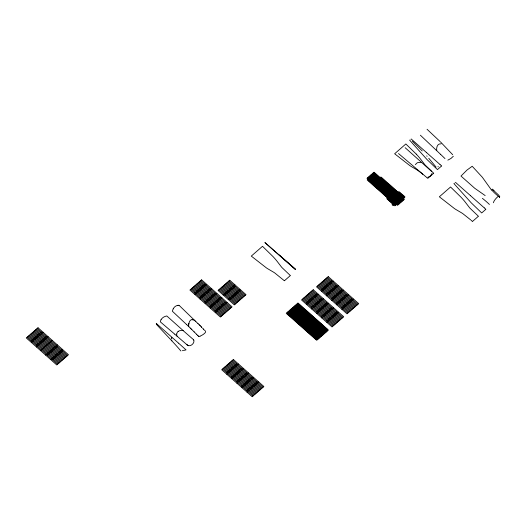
<?xml version="1.0" encoding="UTF-8"?>
<svg xmlns="http://www.w3.org/2000/svg" width="526" height="526" viewBox="0 0 526 526"><rect width="100%" height="100%" fill="white"/><g stroke="black" fill="none" stroke-linecap="round" stroke-linejoin="round"><path stroke-width="0.79" d="M188.67 325.042L188.683 324.627M176.729 333.997L176.71 334.22A5.418 4.596 19.6 0 0 176.71 334.878L176.749 335.161A4.668 3.958 19.6 0 0 176.802 335.437L176.874 335.7A4.412 3.741 19.6 0 0 176.966 335.956L177.078 336.206M188.762 323.806L188.827 323.398M431.997 173.429L430.459 176.013L427.776 177.321M493.395 202.766L493.73 201.813A8.482 1.926 -48.5 0 1 493.835 201.57A5.155 1.17 -48.5 0 1 494.006 201.221A4.372 0.993 -48.5 0 1 494.223 200.833A4.55 1.032 -48.5 0 1 494.486 200.426A4.504 1.026 -48.5 0 1 495.854 198.65A4.353 0.986 -48.5 0 1 497.458 197.033A4.28 0.973 -48.5 0 1 498.194 196.448M499.312 197.592L499.628 196.685A8.455 1.92 -48.5 0 0 499.68 196.461A5.477 1.243 -48.5 0 0 499.7 196.244A4.747 1.078 -48.5 0 0 499.476 195.896A4.55 1.032 -48.5 0 0 498.898 196.027M415.323 164.618L417.355 162.718L420.984 162.258M173.251 308.828L173.008 309.327A8.962 7.154 -89.2 0 0 172.745 310.011L172.364 311.234L186.447 324.391M161.048 319.762L160.792 320.255A10.126 8.587 19.6 0 0 160.581 320.761L160.285 321.767L160.706 322.175L174.665 334.109M453.346 156.242L450.973 158.444L447.85 160.141M31.139 340.894L31.922 340.21M32.704 339.526L33.486 338.849M34.262 338.165L35.045 337.482M35.827 336.798L36.603 336.121M37.385 335.437L38.168 334.753M38.944 334.069L39.726 333.392M40.509 332.708L41.291 332.024M31.376 342.472L32.158 341.795M32.941 341.111L33.717 340.427M34.499 339.743L35.281 339.066M36.057 338.382L36.84 337.699M37.622 337.015L38.405 336.338M39.18 335.654L39.963 334.97M40.745 334.286L41.521 333.609M42.304 332.925L43.086 332.241M36.222 345.391L36.998 344.708M37.78 344.024L38.562 343.346M39.338 342.663L40.121 341.979M40.903 341.295L41.685 340.618M42.461 339.934L43.244 339.25M44.026 338.566L44.802 337.889M45.584 337.205L46.367 336.522M36.452 346.969L37.234 346.292M38.017 345.608L38.792 344.925M39.575 344.241L40.357 343.563M41.14 342.88L41.916 342.196M42.698 341.512L43.48 340.835M44.256 340.151L45.039 339.467M45.821 338.783L46.597 338.106M47.379 337.422L48.162 336.739M40.515 350.572L52.225 340.335M45.591 355.07L46.373 354.386M47.156 353.702L47.932 353.018M48.714 352.335L49.497 351.657M50.272 350.973L51.055 350.29M51.837 349.606L52.62 348.929M53.396 348.245L54.178 347.561M54.96 346.877L55.736 346.2M56.519 345.516L57.301 344.832M47.386 355.287L48.168 354.603M48.951 353.919L49.727 353.235M50.509 352.558L51.292 351.874M52.074 351.19L52.85 350.507M53.632 349.829L54.415 349.146M55.191 348.462L55.973 347.778M56.755 347.101L57.538 346.417M50.667 359.56L51.449 358.883M52.232 358.199L53.008 357.516M53.79 356.832L54.572 356.155M55.355 355.471L56.131 354.787M56.913 354.103L57.696 353.426M58.471 352.742L59.254 352.058M60.036 351.375L60.819 350.697M61.595 350.014L62.377 349.33M52.462 359.784L53.244 359.1M54.027 358.416L54.809 357.733M55.585 357.049L56.367 356.372M57.15 355.688L57.926 355.004M58.708 354.32L59.491 353.643M60.273 352.959L61.049 352.275M61.831 351.592L62.614 350.914M194.751 292.989L195.534 292.305M196.31 291.628L197.092 290.944M197.875 290.26L198.65 289.576M199.433 288.899L200.215 288.215M200.991 287.531L201.774 286.848M202.556 286.17L203.338 285.486M204.114 284.803L204.897 284.119M194.988 294.573L195.764 293.889M196.546 293.206L197.329 292.522M198.105 291.845L198.887 291.161M199.67 290.477L200.445 289.793M201.228 289.116L202.01 288.432M202.793 287.748L203.569 287.065M204.351 286.387L205.133 285.703M205.909 285.02L206.692 284.336M199.827 297.486L200.61 296.802M201.386 296.125L202.168 295.441M202.951 294.757L203.733 294.073M204.509 293.396L205.291 292.712M206.074 292.029L206.85 291.345M207.632 290.661L208.414 289.984M209.19 289.3L209.973 288.616M200.064 299.07L200.84 298.387M201.622 297.703L202.405 297.019M203.187 296.342L203.963 295.658M204.745 294.974L205.528 294.29M206.304 293.613L207.086 292.929M207.869 292.246L208.644 291.562M209.427 290.885L210.209 290.201M210.992 289.517L211.768 288.833M204.903 301.983L205.686 301.299M206.468 300.616L207.244 299.938M208.026 299.255L208.809 298.571M209.585 297.887L210.367 297.21M211.15 296.526L211.925 295.842M212.708 295.158L213.49 294.481M214.273 293.797L215.049 293.113M205.14 303.568L205.922 302.884M206.698 302.2L207.481 301.516M208.263 300.839L209.039 300.155M209.821 299.472L210.604 298.788M211.386 298.11L212.162 297.427M212.945 296.743L213.727 296.059M214.503 295.375L215.285 294.698M216.068 294.014L216.844 293.33M209.979 306.48L210.762 305.797M211.544 305.113L212.32 304.436M213.102 303.752L213.885 303.068M214.667 302.384L215.443 301.707M216.225 301.023L217.008 300.339M217.784 299.656L218.566 298.978M219.349 298.295L220.124 297.611M223.136 294.981L223.918 294.297M224.701 293.613L225.476 292.936M226.259 292.252L227.041 291.568M227.824 290.885L228.6 290.207M229.382 289.524L230.164 288.84M230.94 288.156L231.723 287.479M232.505 286.795L233.288 286.111M234.063 285.427L234.846 284.75M210.216 308.058L210.998 307.381M211.774 306.697L212.557 306.014M213.339 305.33L214.121 304.653M214.897 303.969L215.68 303.285M216.462 302.601L217.238 301.924M218.02 301.24L218.803 300.556M219.579 299.873L220.361 299.195M221.144 298.512L221.926 297.828M224.931 295.198L225.713 294.514M226.496 293.83L227.278 293.153M228.054 292.469L228.836 291.785M229.619 291.102L230.395 290.424M231.177 289.741L231.959 289.057M232.742 288.373L233.518 287.696M234.3 287.012L235.083 286.328M410.155 139.844L409.701 140.245L426.961 159.47L437.441 169.609L441.38 166.157M215.055 310.978L215.838 310.294M216.62 309.61L217.402 308.933M218.178 308.249L218.961 307.565M219.743 306.882L220.519 306.204M221.301 305.521L222.084 304.837M222.866 304.153L223.642 303.476M224.424 302.792L225.207 302.108M228.212 299.478L228.994 298.794M229.777 298.11L230.559 297.433M231.335 296.749L232.117 296.066M232.9 295.382L233.675 294.705M234.458 294.021L235.24 293.337M236.023 292.653L236.799 291.976M237.581 291.292L238.363 290.608M239.139 289.925L239.922 289.247M279.247 255.018L295.625 269.292L295.362 269.529L264.9 242.545L295.52 269.391M215.292 312.556L216.074 311.879M216.857 311.195L217.632 310.511M218.415 309.827L219.197 309.15M219.973 308.466L220.756 307.782M221.538 307.099L222.32 306.421M223.096 305.738L223.879 305.054M224.661 304.37L225.437 303.693M226.219 303.009L227.002 302.325M230.013 299.695L230.789 299.011M231.571 298.327L232.354 297.65M233.13 296.966L233.912 296.283M234.695 295.599L235.477 294.922M236.253 294.238L237.035 293.554M237.818 292.87L238.594 292.193M239.376 291.509L240.158 290.825M375.012 173.153L367.207 179.971L395.637 205.153M368.226 180.872L376.031 174.047M369.239 181.772L377.043 174.948M370.258 182.673L378.062 175.848M371.271 183.567L379.075 176.749M372.283 184.468L380.87 176.966L404.224 197.651M373.302 185.369L381.889 177.867M374.315 186.27L382.902 178.761M375.334 187.171L383.921 179.662M376.346 188.065L384.933 180.563M377.366 188.965L385.946 181.463M378.378 189.866L386.965 182.364M379.391 190.767L387.978 183.258M380.41 191.668L388.997 184.159M381.422 192.562L390.009 185.06M382.441 193.463L391.028 185.961M284.678 280.529L290.043 275.841M383.454 194.364L392.041 186.861M384.473 195.264L393.053 187.756M385.486 196.159L394.073 188.656M386.498 197.059L395.085 189.557M396.104 190.458L386.735 198.644L394.862 205.837L405.007 196.967L398.912 191.576L388.767 200.439M387.754 199.545L397.117 191.359M389.786 201.34L399.931 192.47M390.798 202.24L400.943 193.371M391.811 203.141L401.963 194.272M402.975 195.172L392.048 204.719L393.067 205.62L403.988 196.073M428.032 178.189L433.398 173.501M287.268 314.213L298.978 303.982M288.287 315.113L299.991 304.876M289.3 316.014L301.01 305.777M226.542 372.658L227.324 371.974M228.1 371.29L228.882 370.606M229.665 369.929L230.441 369.245M231.223 368.562L232.005 367.878M232.781 367.201L233.564 366.517M234.346 365.833L235.129 365.149M235.904 364.472L236.687 363.788M290.319 316.908L302.023 306.678M306.375 302.877L307.151 302.194M307.934 301.516L308.716 300.833M309.498 300.149L310.274 299.465M311.057 298.781L311.839 298.104M312.615 297.42L313.397 296.736M314.18 296.053L314.956 295.375M315.738 294.691L316.52 294.008M321.373 289.767L322.149 289.09M322.931 288.406L323.714 287.722M324.489 287.038L325.272 286.361M326.054 285.677L326.837 284.993M327.613 284.31L328.395 283.632M329.177 282.949L329.953 282.265M330.736 281.581L331.518 280.904M226.778 374.236L227.554 373.552M228.337 372.875L229.119 372.191M229.895 371.507L230.677 370.823M231.46 370.146L232.236 369.462M233.018 368.779L233.8 368.095M234.583 367.418L235.359 366.734M236.141 366.05L236.924 365.366M237.699 364.689L238.482 364.005M291.332 317.809L303.042 307.579M306.605 304.462L307.388 303.778M308.17 303.094L308.953 302.411M309.729 301.733L310.511 301.05M311.293 300.366L312.069 299.682M312.852 299.005L313.634 298.321M314.416 297.637L315.192 296.953M315.975 296.276L316.757 295.592M317.533 294.908L318.315 294.225M321.603 291.351L322.385 290.668M323.168 289.99L323.944 289.307M324.726 288.623L325.509 287.939M326.291 287.255L327.067 286.578M327.849 285.894L328.632 285.21M329.407 284.527L330.19 283.849M330.972 283.166L331.748 282.482M332.531 281.798L333.313 281.121M292.351 318.71L304.054 308.479M293.363 319.611L305.073 309.373M294.376 320.512L306.086 310.274M231.618 377.155L232.4 376.471M233.176 375.788L233.958 375.104M234.741 374.427L235.516 373.743M236.299 373.059L237.081 372.375M237.864 371.698L238.64 371.014M239.422 370.33L240.204 369.647M240.98 368.963L241.763 368.285M295.395 321.406L307.105 311.175M311.451 307.375L312.234 306.691M313.009 306.007L313.792 305.33M314.574 304.646L315.35 303.962M316.133 303.278L316.915 302.601M317.697 301.917L318.473 301.234M319.256 300.55L320.038 299.873M320.814 299.189L321.596 298.505M326.449 294.264L327.225 293.587M328.007 292.903L328.789 292.219M329.572 291.535L330.348 290.858M331.13 290.174L331.913 289.491M332.688 288.807L333.471 288.13M334.253 287.446L335.029 286.762M335.812 286.078L336.594 285.401M454.405 183.186L453.951 183.581L471.211 202.812L481.691 212.945L485.63 209.499M231.854 378.733L232.63 378.049M233.412 377.372L234.195 376.688M234.977 376.005L235.753 375.321M236.536 374.643L237.318 373.96M238.094 373.276L238.876 372.592M239.659 371.915L240.435 371.231M241.217 370.547L241.999 369.863M242.782 369.186L243.558 368.502M296.408 322.306L308.118 312.076M311.688 308.959L312.464 308.275M313.246 307.592L314.029 306.908M314.804 306.231L315.587 305.547M316.369 304.863L317.152 304.179M317.928 303.495L318.71 302.818M319.492 302.134L320.268 301.451M321.051 300.767L321.833 300.09M322.609 299.406L323.391 298.722M326.679 295.849L327.461 295.165M328.244 294.481L329.026 293.804M329.802 293.12L330.584 292.436M331.367 291.752L332.143 291.075M332.925 290.391L333.708 289.708M334.49 289.024L335.266 288.347M336.048 287.663L336.831 286.979M337.607 286.295L338.389 285.618M297.427 323.207L309.13 312.977M298.439 324.108L310.149 313.871M299.458 325.009L311.162 314.772M236.693 381.646L237.476 380.969M238.258 380.285L239.034 379.601M239.817 378.917L240.599 378.24M241.375 377.556L242.157 376.872M242.94 376.189L243.716 375.511M244.498 374.828L245.28 374.144M246.063 373.46L246.839 372.783M300.471 325.903L312.181 315.672M316.527 311.872L317.31 311.188M318.085 310.504L318.868 309.827M319.65 309.143L320.433 308.46M321.208 307.776L321.991 307.099M322.773 306.415L323.549 305.731M324.332 305.047L325.114 304.37M325.896 303.686L326.672 303.002M331.525 298.761L332.307 298.084M333.083 297.4L333.865 296.717M334.648 296.033L335.424 295.356M336.206 294.672L336.988 293.988M337.771 293.304L338.547 292.627M339.329 291.943L340.112 291.259M340.887 290.576L341.67 289.898M236.93 383.23L237.713 382.547M238.488 381.869L239.271 381.186M240.053 380.502L240.829 379.818M241.612 379.141L242.394 378.457M243.17 377.773L243.952 377.089M244.735 376.412L245.517 375.728M246.293 375.045L247.075 374.361M247.858 373.677L248.634 373M301.49 326.804L313.194 316.573M316.764 313.45L317.54 312.773M318.322 312.089L319.104 311.405M319.887 310.721L320.663 310.044M321.445 309.36L322.228 308.677M323.003 307.993L323.786 307.315M324.568 306.632L325.351 305.948M326.127 305.264L326.909 304.587M327.691 303.903L328.467 303.219M331.761 300.346L332.537 299.662M333.32 298.978L334.102 298.301M334.878 297.617L335.66 296.934M336.443 296.25L337.225 295.573M338.001 294.889L338.783 294.205M339.566 293.521L340.342 292.844M341.124 292.16L341.907 291.476M342.682 290.793L343.465 290.115M302.503 327.705L314.213 317.474M303.515 328.605L315.225 318.368M304.534 329.5L316.238 319.269M241.769 386.143L242.552 385.466M243.334 384.782L244.11 384.098M244.892 383.415L245.675 382.737M246.457 382.054L247.233 381.37M248.016 380.686L248.798 380.009M249.574 379.325L250.356 378.641M251.139 377.957L251.915 377.28M305.547 330.4L317.257 320.17M321.603 316.369L322.385 315.685M323.168 315.002L323.944 314.324M324.726 313.641L325.509 312.957M326.284 312.273L327.067 311.596M327.849 310.912L328.632 310.228M329.407 309.544L330.19 308.867M330.972 308.183L331.748 307.5M336.601 303.259L337.383 302.582M338.159 301.898L338.941 301.214M339.724 300.53L340.506 299.853M341.282 299.169L342.064 298.485M342.847 297.801L343.623 297.124M344.405 296.44L345.188 295.757M345.97 295.073L346.746 294.396M242.006 387.728L242.788 387.044M243.564 386.36L244.347 385.683M245.129 384.999L245.912 384.315M246.687 383.632L247.47 382.954M248.252 382.27L249.028 381.587M249.811 380.903L250.593 380.226M251.369 379.542L252.151 378.858M252.934 378.174L253.716 377.497M306.566 331.301L318.269 321.07M321.84 317.947L322.622 317.27M323.398 316.586L324.18 315.902M324.963 315.219L325.739 314.541M326.521 313.858L327.303 313.174M328.086 312.49L328.862 311.813M329.644 311.129L330.427 310.445M331.202 309.761L331.985 309.084M332.767 308.4L333.543 307.717M336.837 304.843L337.613 304.159M338.396 303.476L339.178 302.798M339.96 302.115L340.736 301.431M341.519 300.747L342.301 300.07M343.077 299.386L343.859 298.702M344.642 298.018L345.424 297.341M346.2 296.657L346.982 295.974M347.765 295.29L348.541 294.613M307.579 332.202L319.289 321.971M308.598 333.103L320.301 322.865M309.61 333.997L321.32 323.766M246.845 390.64L247.628 389.963M248.41 389.279L249.192 388.596M249.968 387.912L250.751 387.235M251.533 386.551L252.309 385.867M253.091 385.183L253.874 384.506M254.65 383.822L255.432 383.138M256.215 382.455L256.997 381.777M310.623 334.898L322.333 324.667M326.679 320.867L327.461 320.183M328.244 319.499L329.02 318.822M329.802 318.138L330.584 317.454M331.367 316.77L332.143 316.093M332.925 315.409L333.708 314.726M334.483 314.042L335.266 313.365M336.048 312.681L336.831 311.997M341.676 307.756L342.459 307.079M343.241 306.395L344.017 305.711M344.8 305.027L345.582 304.35M346.358 303.666L347.14 302.983M347.923 302.299L348.705 301.622M349.481 300.938L350.263 300.254M351.046 299.57L351.822 298.886M247.082 392.225L247.864 391.541M248.647 390.857L249.423 390.18M250.205 389.496L250.987 388.813M251.763 388.129L252.546 387.452M253.328 386.768L254.111 386.084M254.886 385.4L255.669 384.723M256.451 384.039L257.227 383.355M258.01 382.672L258.792 381.994M311.642 335.798L323.345 325.568M326.916 322.445L327.698 321.767M328.474 321.084L329.256 320.4M330.039 319.716L330.821 319.039M331.597 318.355L332.379 317.671M333.162 316.987L333.938 316.31M334.72 315.626L335.503 314.942M336.285 314.259L337.061 313.581M337.843 312.898L338.626 312.214M341.913 309.341L342.696 308.657M343.471 307.973L344.254 307.296M345.036 306.612L345.812 305.928M346.595 305.244L347.377 304.567M348.159 303.883L348.935 303.2M349.718 302.516L350.5 301.839M351.276 301.155L352.058 300.471M352.841 299.787L353.623 299.11M312.654 336.699L324.364 326.462M313.674 337.6L325.377 327.363M314.686 338.494L326.396 328.263M315.705 339.395L327.409 329.164M472.736 221.222L478.101 216.534M178.169 331.433L178.439 331.255A5.043 4.28 19.6 0 1 178.807 331.058L179.123 330.913A6.069 5.148 19.6 0 1 179.826 330.683L180.181 330.598A6.378 5.411 19.6 0 1 180.937 330.492L181.884 330.473A5.871 4.984 19.6 0 1 182.259 330.506L182.581 330.545A5.096 4.326 19.6 0 1 183.206 330.676L193.423 339.599M200.163 336.134C202.168 335.226 206.646 332.794 205.574 330.782M199.972 336.206L198.986 336.502A8.607 2.42 -37.9 0 1 198.821 336.522L198.611 336.324M438.382 166.709L437.888 166.808M183.429 350.494L186.04 349.895L178.616 343.208M182.785 350.618L182.344 350.704M436.1 167.143L428.743 158.241M180.891 350.973C173.245 341.946 164.217 332.971 156.439 324.338M177.827 305.376L177.315 305.481A8.331 6.884 89.4 0 0 176.184 305.889L175.743 306.125A7.515 6.233 88.2 0 0 175.204 306.507L174.849 306.77A7.463 6.233 86.1 0 0 174.303 307.283L173.994 307.677A8.094 6.726 87.2 0 0 173.245 308.821M192.358 319.716L192.108 319.723A4.793 3.879 -82.9 0 0 191.352 319.755M441.136 143.808C437.468 143.466 436.264 147.089 436.725 150.666M188.459 345.694C191.254 346.371 194.666 342.919 193.864 340.361M194.232 320.235L194.515 320.4A7.272 5.687 -68.9 0 1 194.758 320.558L195.041 320.801M485.169 195.587L474.741 188.275L460.993 176.059L466.996 170.056L472.203 166.262L482.349 177.262L491.494 190.057M421.668 173.258L418.196 170.674A37.99 32.218 19.6 0 0 417 169.885L411.24 166.492A51.015 43.263 19.6 0 1 409.853 165.611L394.645 153.763L405.855 143.966L416.29 154.138M421.832 173.389L422.549 173.968M422.588 174.001L423.45 174.704M422.707 174.093L398.517 153.553M186.927 344.701L187.394 345.089M433.713 173.218L425.402 165.302A36.544 30.995 19.6 0 1 424.706 164.493L420.254 158.701A72.371 61.371 19.6 0 0 416.283 154.144M478.417 216.252L470.106 208.335A36.544 30.995 19.6 0 1 469.409 207.533L464.958 201.734A72.371 61.371 19.6 0 0 460.986 197.178L450.558 187L439.348 196.796L454.556 208.644A51.015 43.263 19.6 0 0 455.943 209.526L461.703 212.918A37.99 32.218 19.6 0 1 462.9 213.714L470.632 219.848M423.805 175L425.85 176.743M290.359 275.565L282.048 267.642A36.544 30.995 19.6 0 1 281.351 266.84L276.9 261.047A72.371 61.371 19.6 0 0 272.928 256.491L262.5 246.306L251.29 256.103L266.498 267.958A51.015 43.263 19.6 0 0 267.885 268.839L273.645 272.231A37.99 32.218 19.6 0 1 274.842 273.02L284.388 280.779M186.572 344.405L174.77 334.201M186.651 344.464L187.434 345.122M187.348 345.049L187.48 345.168A2.439 2.071 19.6 0 0 187.644 345.293L187.927 345.47A2.005 1.696 19.6 0 0 188.308 345.648M426.244 177.084L427.48 178.189M455.417 182.298L470.54 195.692M471.118 220.269L472.427 221.453M183.212 330.624L166.814 315.975A9.678 8.212 19.6 0 0 165.631 316.264L165.052 316.461A9.869 8.37 19.6 0 0 163.948 316.961L163.428 317.263A9.166 7.772 19.6 0 0 162.942 317.605L162.508 317.96A9.054 7.68 19.6 0 0 162.061 318.388L161.679 318.822A9.468 8.028 19.6 0 0 161.048 319.762M411.168 138.963L426.29 152.356M426.395 152.455L439.986 164.487M440.065 164.553L441.63 165.94M470.645 195.79L484.236 207.823M484.315 207.895L485.879 209.282M373.217 172.936L403.679 199.913M372.441 173.613L402.896 200.597M371.658 174.297L402.12 201.28M370.876 174.98L401.338 201.964M370.094 175.664L400.556 202.641M369.318 176.341L399.78 203.325M368.535 177.025L398.997 204.009M367.753 177.709L398.215 204.693M327.455 277.301L357.917 304.284M326.672 277.984L357.134 304.968M325.896 278.668L356.358 305.652M325.114 279.352L355.576 306.336M324.332 280.036L354.794 307.013M323.549 280.713L354.011 307.697M322.773 281.397L353.235 308.381M321.991 282.081L352.453 309.064M321.208 282.764L351.67 309.742M320.433 283.442L350.895 310.425M319.65 284.125L350.112 311.109M318.868 284.809L349.33 311.793M318.092 285.493L348.547 312.47M317.31 286.17L347.771 313.154M312.457 290.411L342.919 317.395M311.675 291.095L342.137 318.079M310.899 291.779L341.361 318.756M310.116 292.456L340.578 319.44M309.334 293.14L339.796 320.124M308.558 293.824L339.02 320.807M307.776 294.507L338.238 321.485M306.993 295.185L337.455 322.168M306.217 295.868L336.673 322.852M305.435 296.552L335.897 323.536M304.653 297.236L335.115 324.213M303.87 297.913L334.332 324.897M303.094 298.597L333.556 325.581M302.312 299.281L332.774 326.265M297.183 303.765L327.645 330.742M296.401 304.442L326.863 331.426M295.625 305.126L326.081 332.11M294.843 305.81L325.305 332.794M294.06 306.494L324.522 333.471M293.278 307.171L323.74 334.155M292.502 307.855L322.964 334.838M291.72 308.538L322.182 335.522M290.937 309.222L321.399 336.199M290.161 309.899L320.623 336.883M289.379 310.583L319.841 337.567M288.596 311.267L319.058 338.251M287.814 311.951L318.276 338.928M287.038 312.628L317.5 339.612M228.988 280.93L245.234 295.323M228.205 281.614L244.452 296.006M227.429 282.298L243.676 296.69M226.647 282.981L242.894 297.368M225.864 283.659L242.111 298.051M225.089 284.342L241.329 298.735M224.306 285.026L240.553 299.419M223.524 285.71L239.771 300.096M222.741 286.387L238.988 300.78M221.965 287.071L238.212 301.464M221.183 287.755L237.43 302.148M220.401 288.439L236.647 302.825M219.625 289.116L235.865 303.509M218.842 289.8L235.089 304.192M200.833 280.522L231.295 307.506M200.058 281.206L230.519 308.19M199.275 281.89L229.737 308.867M198.493 282.567L228.955 309.551M197.71 283.251L228.172 310.235M196.934 283.935L227.396 310.919M196.152 284.619L226.614 311.596M195.37 285.296L225.832 312.28M194.594 285.98L225.056 312.963M193.811 286.663L224.273 313.647M193.029 287.347L223.491 314.324M192.253 288.024L222.708 315.008M191.471 288.708L221.933 315.692M190.688 289.392L221.15 316.376M232.624 360.192L263.085 387.169M231.848 360.869L262.303 387.853M231.065 361.553L261.527 388.536M230.283 362.236L260.745 389.22M229.5 362.92L259.962 389.897M228.725 363.597L259.186 390.581M227.942 364.281L258.404 391.265M227.16 364.965L257.622 391.949M226.384 365.649L256.846 392.626M225.601 366.326L256.063 393.31M224.819 367.01L255.281 393.994M224.043 367.694L254.499 394.678M223.261 368.378L253.723 395.355M222.478 369.055L252.94 396.039M156.321 323.457L178.492 343.097M37.228 328.428L67.69 355.412M36.445 329.112L66.907 356.089M35.663 329.789L66.125 356.773M34.887 330.473L65.349 357.456M34.105 331.156L64.567 358.14M33.322 331.84L63.784 358.817M32.546 332.517L63.008 359.501M31.764 333.201L62.226 360.185M30.981 333.885L61.443 360.869M30.206 334.569L60.661 361.546M29.423 335.246L59.885 362.23M28.641 335.93L59.103 362.914M27.858 336.614L58.32 363.597M27.082 337.298L57.544 364.275M405.158 147.721L431.465 171.266M420.379 135.208L440.643 154.394M498.655 195.1L493.04 189.886M427.053 129.278L440.13 141.573M179.05 305.29L195.803 321.524M412.351 141.099L422.22 150.942M195.751 321.471L198.013 323.628M440.63 154.381L444.983 158.582M186.552 324.483L190.064 327.862M493.96 190.76L492.244 189.084M197.973 323.589L199.216 324.785M190.208 328.007L190.682 328.467M199.183 324.752L199.933 325.489M190.576 328.362L191.194 328.967M191.148 328.921L191.812 329.572M191.773 329.532L194.179 331.906M199.913 325.476L200.34 325.896M194.12 331.847L196.625 334.339M440.637 142.073L452.689 154.716M196.546 334.26L197.723 335.43M200.419 325.975L201.333 326.902M197.684 335.397L198.302 336.015M198.269 335.982L198.657 336.377M201.3 326.876L201.655 327.238M201.636 327.218L202.017 327.613M202.655 328.29L203.207 328.888M203.286 328.967L203.726 329.454M203.943 329.697L204.68 330.512M426.704 155.88L427.079 156.307M156.386 324.101L156.281 323.543M188.801 326.62L188.683 325.502M171.693 337.495L171.726 338.146M171.726 338.179L171.739 338.599M171.785 340.835L171.778 340.052M177.827 305.363A9.067 7.495 84.6 0 1 178.945 305.297M188.624 325.462A6.943 4.925 -79.8 0 1 188.61 325.048M188.781 324.621A6.634 4.596 -80.4 0 1 188.86 323.819M188.992 323.411A4.228 3.195 -79.8 0 1 191.043 319.847M192.352 319.769A5.99 4.629 -66.9 0 1 193.331 319.88L193.647 319.966A7.081 5.536 -71.9 0 1 194.225 320.249M193.805 340.21A2.36 2.005 19.6 0 0 193.686 339.967L193.667 339.941A2.794 2.374 19.6 0 0 193.483 339.671M176.769 334.003A5.063 4.293 19.6 0 1 178.143 331.413M482.401 198.355A44.309 22.177 35.5 0 1 489.423 204.456M499.641 197.165A47.774 46.176 -10.1 0 1 491.646 189.932M498.293 196.362A4.504 1.026 -48.5 0 1 498.464 196.244M38.01 327.744L26.3 337.975L56.762 364.959L68.472 354.728L38.01 327.744M201.616 279.839L189.906 290.076L220.368 317.053L232.078 306.822L201.616 279.839M229.77 280.253L218.06 290.483L234.307 304.876L246.017 294.639L229.77 280.253M373.999 172.252L366.977 178.393L397.439 205.37L404.461 199.236L373.999 172.252M233.406 359.508L221.696 369.739L252.158 396.722L263.868 386.492L233.406 359.508M297.966 303.081L286.256 313.312L316.718 340.296L328.428 330.065L297.966 303.081M313.24 289.727L301.529 299.965L331.991 326.942L343.702 316.711L313.24 289.727M328.237 276.623L316.527 286.854L346.989 313.838L358.699 303.601L328.237 276.623"/></g></svg>
